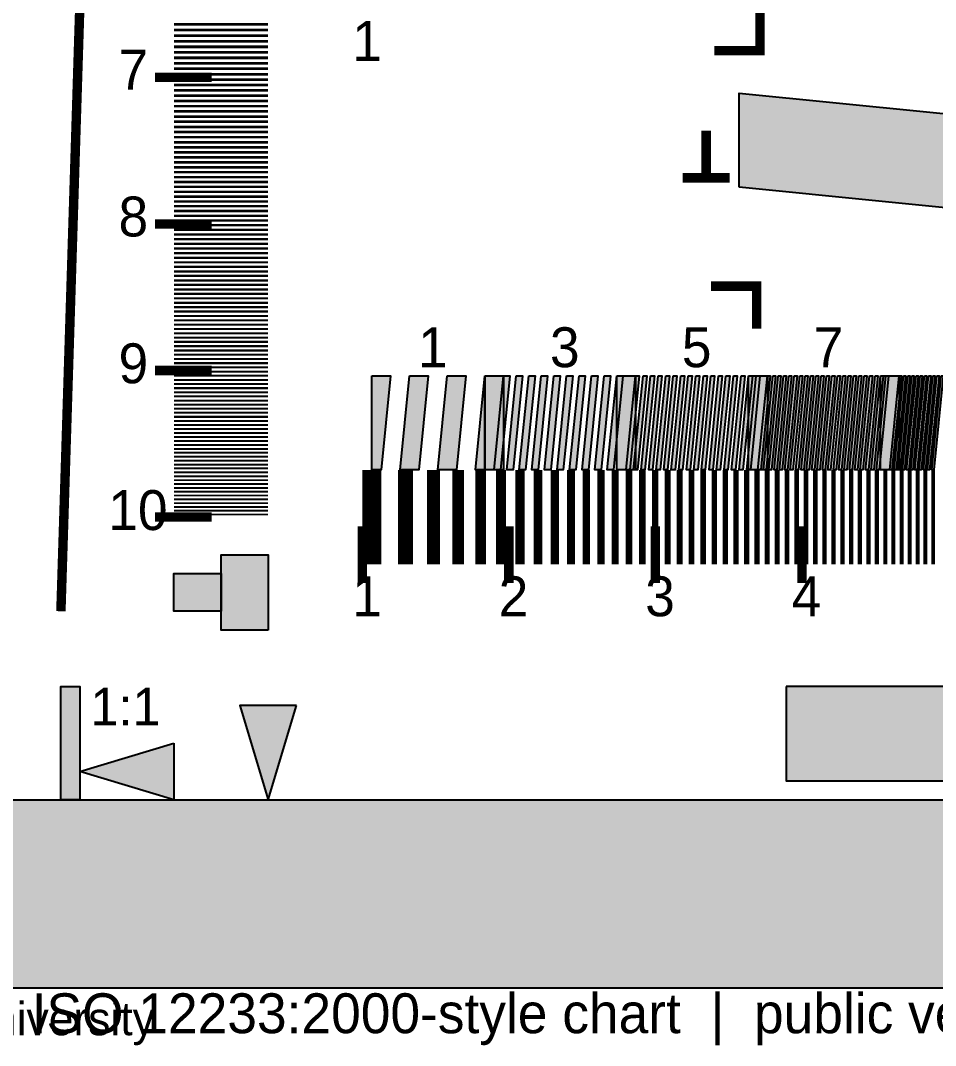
# Model space of a CAD drawing. Header units: millimetres. Extents: x 0 to 791, y 0 to 492.
# Drawn here: x 183 to 377.2, y 0 to 217.5 of the extents above; entities that cross this region are included whole.
import ezdxf

# ---------------------------------------------------------------- set-up
doc = ezdxf.new("R2010")
doc.units = ezdxf.units.MM
for name, color, linetype in [('FRAME', 7, 'Continuous'), ('LABELS', 7, 'Continuous'), ('PERIPHERY', 7, 'Continuous'), ('SFR', 7, 'Continuous')]:
    doc.layers.add(name, color=color, linetype=linetype)

msp = doc.modelspace()

# ---------------------------------------------------------------- hatches: boundary and pattern name
at = {"layer": 'FRAME', "true_color": 0x000000}
h = msp.add_hatch(color=7, dxfattribs=at)
h.dxf.hatch_style = 1
h.paths.add_polyline_path([(235.56, 88.13), (225.56, 88.13), (225.56, 104.13), (235.56, 104.13), (235.56, 88.13)])
h = msp.add_hatch(color=7, dxfattribs=at)
h.dxf.hatch_style = 1
h.paths.add_polyline_path([(225.56, 92.13), (215.56, 92.13), (215.56, 100.13), (225.56, 100.13), (225.56, 92.13)])
h = msp.add_hatch(color=7, dxfattribs=at)
h.dxf.hatch_style = 1
h.paths.add_polyline_path([(195.56, 52.13), (191.56, 52.13), (191.56, 76.13), (195.56, 76.13), (195.56, 52.13)])
h = msp.add_hatch(color=7, dxfattribs=at)
h.dxf.hatch_style = 1
h.paths.add_polyline_path([(241.56, 72.13), (229.56, 72.13), (235.56, 52.13), (241.56, 72.13)])
h = msp.add_hatch(color=7, dxfattribs=at)
h.dxf.hatch_style = 1
h.paths.add_polyline_path([(215.56, 64.13), (215.56, 52.13), (195.56, 58.13), (215.56, 64.13)])
h = msp.add_hatch(color=7, dxfattribs=at)
h.dxf.hatch_style = 1
h.paths.add_polyline_path([(0, 52.13), (791.12, 52.13), (791.12, 12.13), (0, 12.13), (0, 52.13)])
at = {"layer": 'PERIPHERY', "true_color": 0x000000}
h = msp.add_hatch(color=7, dxfattribs=at)
h.dxf.hatch_style = 1
h.paths.add_polyline_path([(257.56, 142.13), (261.56, 142.13), (259.56, 122.12), (257.56, 122.12), (257.56, 142.13)])
h = msp.add_hatch(color=7, dxfattribs=at)
h.dxf.hatch_style = 1
h.paths.add_polyline_path([(265.56, 142.13), (269.56, 142.13), (267.56, 122.12), (263.56, 122.12), (265.56, 142.13)])
h = msp.add_hatch(color=7, dxfattribs=at)
h.dxf.hatch_style = 1
h.paths.add_polyline_path([(273.56, 142.13), (277.56, 142.13), (275.56, 122.12), (271.56, 122.12), (273.56, 142.13)])
h = msp.add_hatch(color=7, dxfattribs=at)
h.dxf.hatch_style = 1
h.paths.add_polyline_path([(281.56, 142.13), (281.56, 122.12), (279.56, 122.12), (281.56, 142.13)])
h = msp.add_hatch(color=7, dxfattribs=at)
h.dxf.hatch_style = 1
h.paths.add_polyline_path([(281.56, 142.13), (285.56, 142.13), (285.56, 122.12), (281.56, 122.12), (281.56, 142.13)])
h = msp.add_hatch(color=7, dxfattribs=at)
h.dxf.hatch_style = 1
h.paths.add_polyline_path([(285.56, 142.13), (286.89, 142.13), (284.89, 122.12), (283.56, 122.12), (285.56, 142.13)])
h = msp.add_hatch(color=7, dxfattribs=at)
h.dxf.hatch_style = 1
h.paths.add_polyline_path([(288.23, 142.13), (289.56, 142.13), (287.56, 122.12), (286.23, 122.12), (288.23, 142.13)])
h = msp.add_hatch(color=7, dxfattribs=at)
h.dxf.hatch_style = 1
h.paths.add_polyline_path([(290.89, 142.13), (292.23, 142.13), (290.23, 122.12), (288.89, 122.12), (290.89, 142.13)])
h = msp.add_hatch(color=7, dxfattribs=at)
h.dxf.hatch_style = 1
h.paths.add_polyline_path([(293.56, 142.13), (294.89, 142.13), (292.89, 122.12), (291.56, 122.12), (293.56, 142.13)])
h = msp.add_hatch(color=7, dxfattribs=at)
h.dxf.hatch_style = 1
h.paths.add_polyline_path([(296.23, 142.13), (297.56, 142.13), (295.56, 122.12), (294.23, 122.12), (296.23, 142.13)])
h = msp.add_hatch(color=7, dxfattribs=at)
h.dxf.hatch_style = 1
h.paths.add_polyline_path([(298.89, 142.13), (300.23, 142.13), (298.23, 122.12), (296.89, 122.12), (298.89, 142.13)])
h = msp.add_hatch(color=7, dxfattribs=at)
h.dxf.hatch_style = 1
h.paths.add_polyline_path([(301.56, 142.13), (302.89, 142.13), (300.89, 122.12), (299.56, 122.12), (301.56, 142.13)])
h = msp.add_hatch(color=7, dxfattribs=at)
h.dxf.hatch_style = 1
h.paths.add_polyline_path([(304.23, 142.13), (305.56, 142.13), (303.56, 122.12), (302.23, 122.12), (304.23, 142.13)])
h = msp.add_hatch(color=7, dxfattribs=at)
h.dxf.hatch_style = 1
h.paths.add_polyline_path([(306.89, 142.13), (308.23, 142.13), (306.23, 122.12), (304.89, 122.12), (306.89, 142.13)])
h = msp.add_hatch(color=7, dxfattribs=at)
h.dxf.hatch_style = 1
h.paths.add_polyline_path([(309.56, 142.13), (310.89, 142.13), (308.89, 122.12), (307.56, 122.12), (309.56, 142.13)])
h = msp.add_hatch(color=7, dxfattribs=at)
h.dxf.hatch_style = 1
h.paths.add_polyline_path([(309.56, 142.13), (313.56, 142.13), (313.56, 122.12), (309.56, 122.12), (309.56, 142.13)])
h = msp.add_hatch(color=7, dxfattribs=at)
h.dxf.hatch_style = 1
h.paths.add_polyline_path([(313.56, 142.13), (314.36, 142.13), (312.36, 122.12), (311.56, 122.12), (313.56, 142.13)])
h = msp.add_hatch(color=7, dxfattribs=at)
h.dxf.hatch_style = 1
h.paths.add_polyline_path([(315.16, 142.13), (315.96, 142.13), (313.96, 122.12), (313.16, 122.12), (315.16, 142.13)])
h = msp.add_hatch(color=7, dxfattribs=at)
h.dxf.hatch_style = 1
h.paths.add_polyline_path([(316.76, 142.13), (317.56, 142.13), (315.56, 122.12), (314.76, 122.12), (316.76, 142.13)])
h = msp.add_hatch(color=7, dxfattribs=at)
h.dxf.hatch_style = 1
h.paths.add_polyline_path([(318.36, 142.13), (319.16, 142.13), (317.16, 122.12), (316.36, 122.12), (318.36, 142.13)])
h = msp.add_hatch(color=7, dxfattribs=at)
h.dxf.hatch_style = 1
h.paths.add_polyline_path([(319.96, 142.13), (320.76, 142.13), (318.76, 122.12), (317.96, 122.12), (319.96, 142.13)])
h = msp.add_hatch(color=7, dxfattribs=at)
h.dxf.hatch_style = 1
h.paths.add_polyline_path([(321.56, 142.13), (322.36, 142.13), (320.36, 122.12), (319.56, 122.12), (321.56, 142.13)])
h = msp.add_hatch(color=7, dxfattribs=at)
h.dxf.hatch_style = 1
h.paths.add_polyline_path([(323.16, 142.13), (323.96, 142.13), (321.96, 122.12), (321.16, 122.12), (323.16, 142.13)])
h = msp.add_hatch(color=7, dxfattribs=at)
h.dxf.hatch_style = 1
h.paths.add_polyline_path([(324.76, 142.13), (325.56, 142.13), (323.56, 122.12), (322.76, 122.12), (324.76, 142.13)])
h = msp.add_hatch(color=7, dxfattribs=at)
h.dxf.hatch_style = 1
h.paths.add_polyline_path([(326.36, 142.13), (327.16, 142.13), (325.16, 122.12), (324.36, 122.12), (326.36, 142.13)])
h = msp.add_hatch(color=7, dxfattribs=at)
h.dxf.hatch_style = 1
h.paths.add_polyline_path([(327.96, 142.13), (328.76, 142.13), (326.76, 122.12), (325.96, 122.12), (327.96, 142.13)])
h = msp.add_hatch(color=7, dxfattribs=at)
h.dxf.hatch_style = 1
h.paths.add_polyline_path([(329.56, 142.13), (330.36, 142.13), (328.36, 122.12), (327.56, 122.12), (329.56, 142.13)])
h = msp.add_hatch(color=7, dxfattribs=at)
h.dxf.hatch_style = 1
h.paths.add_polyline_path([(331.16, 142.13), (331.96, 142.13), (329.96, 122.12), (329.16, 122.12), (331.16, 142.13)])
h = msp.add_hatch(color=7, dxfattribs=at)
h.dxf.hatch_style = 1
h.paths.add_polyline_path([(332.76, 142.13), (333.56, 142.13), (331.56, 122.12), (330.76, 122.12), (332.76, 142.13)])
h = msp.add_hatch(color=7, dxfattribs=at)
h.dxf.hatch_style = 1
h.paths.add_polyline_path([(334.36, 142.13), (335.16, 142.13), (333.16, 122.12), (332.36, 122.12), (334.36, 142.13)])
h = msp.add_hatch(color=7, dxfattribs=at)
h.dxf.hatch_style = 1
h.paths.add_polyline_path([(335.96, 142.13), (336.76, 142.13), (334.76, 122.12), (333.96, 122.12), (335.96, 142.13)])
h = msp.add_hatch(color=7, dxfattribs=at)
h.dxf.hatch_style = 1
h.paths.add_polyline_path([(337.56, 142.13), (338.36, 142.13), (336.36, 122.12), (335.56, 122.12), (337.56, 142.13)])
h = msp.add_hatch(color=7, dxfattribs=at)
h.dxf.hatch_style = 1
h.paths.add_polyline_path([(339.16, 142.13), (339.96, 142.13), (337.96, 122.12), (337.16, 122.12), (339.16, 142.13)])
h = msp.add_hatch(color=7, dxfattribs=at)
h.dxf.hatch_style = 1
h.paths.add_polyline_path([(337.56, 142.13), (341.56, 142.13), (341.56, 122.12), (337.56, 122.12), (337.56, 142.13)])
h = msp.add_hatch(color=7, dxfattribs=at)
h.dxf.hatch_style = 1
h.paths.add_polyline_path([(341.56, 142.13), (342.13, 142.13), (340.13, 122.12), (339.56, 122.12), (341.56, 142.13)])
h = msp.add_hatch(color=7, dxfattribs=at)
h.dxf.hatch_style = 1
h.paths.add_polyline_path([(342.7, 142.13), (343.27, 142.13), (341.27, 122.12), (340.7, 122.12), (342.7, 142.13)])
h = msp.add_hatch(color=7, dxfattribs=at)
h.dxf.hatch_style = 1
h.paths.add_polyline_path([(343.85, 142.13), (344.42, 142.13), (342.42, 122.12), (341.85, 122.12), (343.85, 142.13)])
h = msp.add_hatch(color=7, dxfattribs=at)
h.dxf.hatch_style = 1
h.paths.add_polyline_path([(344.99, 142.13), (345.56, 142.13), (343.56, 122.12), (342.99, 122.12), (344.99, 142.13)])
h = msp.add_hatch(color=7, dxfattribs=at)
h.dxf.hatch_style = 1
h.paths.add_polyline_path([(346.13, 142.13), (346.7, 142.13), (344.7, 122.12), (344.13, 122.12), (346.13, 142.13)])
h = msp.add_hatch(color=7, dxfattribs=at)
h.dxf.hatch_style = 1
h.paths.add_polyline_path([(347.27, 142.13), (347.85, 142.13), (345.85, 122.12), (345.27, 122.12), (347.27, 142.13)])
h = msp.add_hatch(color=7, dxfattribs=at)
h.dxf.hatch_style = 1
h.paths.add_polyline_path([(348.42, 142.13), (348.99, 142.13), (346.99, 122.12), (346.42, 122.12), (348.42, 142.13)])
h = msp.add_hatch(color=7, dxfattribs=at)
h.dxf.hatch_style = 1
h.paths.add_polyline_path([(349.56, 142.13), (350.13, 142.13), (348.13, 122.12), (347.56, 122.12), (349.56, 142.13)])
h = msp.add_hatch(color=7, dxfattribs=at)
h.dxf.hatch_style = 1
h.paths.add_polyline_path([(350.7, 142.13), (351.27, 142.13), (349.27, 122.12), (348.7, 122.12), (350.7, 142.13)])
h = msp.add_hatch(color=7, dxfattribs=at)
h.dxf.hatch_style = 1
h.paths.add_polyline_path([(351.85, 142.13), (352.42, 142.13), (350.42, 122.12), (349.85, 122.12), (351.85, 142.13)])
h = msp.add_hatch(color=7, dxfattribs=at)
h.dxf.hatch_style = 1
h.paths.add_polyline_path([(352.99, 142.13), (353.56, 142.13), (351.56, 122.12), (350.99, 122.12), (352.99, 142.13)])
h = msp.add_hatch(color=7, dxfattribs=at)
h.dxf.hatch_style = 1
h.paths.add_polyline_path([(354.13, 142.13), (354.7, 142.13), (352.7, 122.12), (352.13, 122.12), (354.13, 142.13)])
h = msp.add_hatch(color=7, dxfattribs=at)
h.dxf.hatch_style = 1
h.paths.add_polyline_path([(355.27, 142.13), (355.85, 142.13), (353.85, 122.12), (353.27, 122.12), (355.27, 142.13)])
h = msp.add_hatch(color=7, dxfattribs=at)
h.dxf.hatch_style = 1
h.paths.add_polyline_path([(356.42, 142.13), (356.99, 142.13), (354.99, 122.12), (354.42, 122.12), (356.42, 142.13)])
h = msp.add_hatch(color=7, dxfattribs=at)
h.dxf.hatch_style = 1
h.paths.add_polyline_path([(357.56, 142.13), (358.13, 142.13), (356.13, 122.12), (355.56, 122.12), (357.56, 142.13)])
h = msp.add_hatch(color=7, dxfattribs=at)
h.dxf.hatch_style = 1
h.paths.add_polyline_path([(358.7, 142.13), (359.27, 142.13), (357.27, 122.12), (356.7, 122.12), (358.7, 142.13)])
h = msp.add_hatch(color=7, dxfattribs=at)
h.dxf.hatch_style = 1
h.paths.add_polyline_path([(359.84, 142.13), (360.42, 142.13), (358.42, 122.12), (357.85, 122.12), (359.84, 142.13)])
h = msp.add_hatch(color=7, dxfattribs=at)
h.dxf.hatch_style = 1
h.paths.add_polyline_path([(360.99, 142.13), (361.56, 142.13), (359.56, 122.12), (358.99, 122.12), (360.99, 142.13)])
h = msp.add_hatch(color=7, dxfattribs=at)
h.dxf.hatch_style = 1
h.paths.add_polyline_path([(362.13, 142.13), (362.7, 142.13), (360.7, 122.12), (360.13, 122.12), (362.13, 142.13)])
h = msp.add_hatch(color=7, dxfattribs=at)
h.dxf.hatch_style = 1
h.paths.add_polyline_path([(363.27, 142.13), (363.84, 142.13), (361.84, 122.12), (361.27, 122.12), (363.27, 142.13)])
h = msp.add_hatch(color=7, dxfattribs=at)
h.dxf.hatch_style = 1
h.paths.add_polyline_path([(364.42, 142.13), (364.99, 142.13), (362.99, 122.12), (362.42, 122.12), (364.42, 142.13)])
h = msp.add_hatch(color=7, dxfattribs=at)
h.dxf.hatch_style = 1
h.paths.add_polyline_path([(365.56, 142.13), (366.13, 142.13), (364.13, 122.12), (363.56, 122.12), (365.56, 142.13)])
h = msp.add_hatch(color=7, dxfattribs=at)
h.dxf.hatch_style = 1
h.paths.add_polyline_path([(366.7, 142.13), (367.27, 142.13), (365.27, 122.12), (364.7, 122.12), (366.7, 142.13)])
h = msp.add_hatch(color=7, dxfattribs=at)
h.dxf.hatch_style = 1
h.paths.add_polyline_path([(365.56, 142.13), (369.56, 142.13), (369.56, 122.12), (365.56, 122.12), (365.56, 142.13)])
h = msp.add_hatch(color=7, dxfattribs=at)
h.dxf.hatch_style = 1
h.paths.add_polyline_path([(369.56, 142.13), (370, 142.13), (368, 122.12), (367.56, 122.12), (369.56, 142.13)])
h = msp.add_hatch(color=7, dxfattribs=at)
h.dxf.hatch_style = 1
h.paths.add_polyline_path([(370.45, 142.13), (370.89, 142.13), (368.89, 122.12), (368.45, 122.12), (370.45, 142.13)])
h = msp.add_hatch(color=7, dxfattribs=at)
h.dxf.hatch_style = 1
h.paths.add_polyline_path([(371.34, 142.13), (371.78, 142.13), (369.78, 122.12), (369.34, 122.12), (371.34, 142.13)])
h = msp.add_hatch(color=7, dxfattribs=at)
h.dxf.hatch_style = 1
h.paths.add_polyline_path([(372.23, 142.13), (372.67, 142.13), (370.67, 122.12), (370.23, 122.12), (372.23, 142.13)])
h = msp.add_hatch(color=7, dxfattribs=at)
h.dxf.hatch_style = 1
h.paths.add_polyline_path([(373.12, 142.13), (373.56, 142.13), (371.56, 122.12), (371.12, 122.12), (373.12, 142.13)])
h = msp.add_hatch(color=7, dxfattribs=at)
h.dxf.hatch_style = 1
h.paths.add_polyline_path([(374, 142.13), (374.45, 142.13), (372.45, 122.12), (372, 122.12), (374, 142.13)])
h = msp.add_hatch(color=7, dxfattribs=at)
h.dxf.hatch_style = 1
h.paths.add_polyline_path([(374.89, 142.13), (375.34, 142.13), (373.34, 122.12), (372.89, 122.12), (374.89, 142.13)])
h = msp.add_hatch(color=7, dxfattribs=at)
h.dxf.hatch_style = 1
h.paths.add_polyline_path([(375.78, 142.13), (376.23, 142.13), (374.23, 122.12), (373.78, 122.12), (375.78, 142.13)])
h = msp.add_hatch(color=7, dxfattribs=at)
h.dxf.hatch_style = 1
h.paths.add_polyline_path([(376.67, 142.13), (377.11, 142.13), (375.11, 122.12), (374.67, 122.12), (376.67, 142.13)])
h = msp.add_hatch(color=7, dxfattribs=at)
h.dxf.hatch_style = 1
h.paths.add_polyline_path([(377.56, 142.13), (378, 142.13), (376, 122.12), (375.56, 122.12), (377.56, 142.13)])
h = msp.add_hatch(color=7, dxfattribs=at)
h.dxf.hatch_style = 1
h.paths.add_polyline_path([(378.45, 142.13), (378.89, 142.13), (376.89, 122.12), (376.45, 122.12), (378.45, 142.13)])
h = msp.add_hatch(color=7, dxfattribs=at)
h.dxf.hatch_style = 1
h.paths.add_polyline_path([(345.56, 76.13), (345.56, 56.13), (405.56, 56.13), (405.56, 76.13), (345.56, 76.13)])
at = {"layer": 'SFR', "true_color": 0x000000}
h = msp.add_hatch(color=7, dxfattribs=at)
h.dxf.hatch_style = 1
h.paths.add_polyline_path([(335.56, 182.12), (335.56, 202.13), (455.56, 190.13), (455.56, 170.12), (335.56, 182.12)])

# ---------------------------------------------------------------- linework, layer by layer
at = {"layer": 'FRAME', "color": 250}
for points in [[(235.56, 88.13), (225.56, 88.13), (225.56, 104.13), (235.56, 104.13), (235.56, 88.13)], [(225.56, 92.13), (215.56, 92.13), (215.56, 100.13), (225.56, 100.13), (225.56, 92.13)], [(195.56, 52.13), (191.56, 52.13), (191.56, 76.13), (195.56, 76.13), (195.56, 52.13)], [(241.56, 72.13), (229.56, 72.13), (235.56, 52.13), (241.56, 72.13)], [(215.56, 64.13), (215.56, 52.13), (195.56, 58.13), (215.56, 64.13)], [(0, 52.13), (791.12, 52.13), (791.12, 12.13), (0, 12.13), (0, 52.13)]]:
    msp.add_lwpolyline(points, close=True, dxfattribs=at)
at = {"layer": 'FRAME', "color": 250, "true_color": 0x000000}
for points in [[(235.56, 88.13), (235.56, 104.13), (225.56, 104.13)], [(225.56, 104.13), (225.56, 88.13), (235.56, 88.13)], [(225.56, 92.13), (225.56, 100.13), (215.56, 100.13)], [(215.56, 100.13), (215.56, 92.13), (225.56, 92.13)], [(195.56, 52.13), (195.56, 76.13), (191.56, 76.13)], [(191.56, 76.13), (191.56, 52.13), (195.56, 52.13)], [(241.56, 72.13), (229.56, 72.13), (235.56, 52.13)], [(195.56, 58.13), (215.56, 52.13), (215.56, 64.13)], [(0, 52.13), (0, 12.13), (791.12, 12.13)], [(791.12, 12.13), (791.12, 52.13), (0, 52.13)]]:
    msp.add_solid(points, dxfattribs=at)
at = {"layer": 'PERIPHERY', "color": 250, "lineweight": 35}
for points, const_width in [([(201.56, 412.12), (191.56, 92.13)], 2), ([(235.56, 216.72), (215.56, 216.72)], 0.603), ([(235.56, 215.52), (215.56, 215.52)], 0.6), ([(235.56, 214.32), (215.56, 214.32)], 0.597), ([(235.56, 213.13), (215.56, 213.13)], 0.593), ([(235.56, 211.95), (215.56, 211.95)], 0.59), ([(235.56, 210.78), (215.56, 210.78)], 0.587), ([(235.56, 209.61), (215.56, 209.61)], 0.583), ([(235.56, 208.44), (215.56, 208.44)], 0.58), ([(235.56, 207.29), (215.56, 207.29)], 0.577), ([(223.56, 205.46), (211.56, 205.46)], 2), ([(235.56, 206.13), (215.56, 206.13)], 0.574), ([(235.56, 204.99), (215.56, 204.99)], 0.571), ([(235.56, 203.85), (215.56, 203.85)], 0.568), ([(235.56, 202.72), (215.56, 202.72)], 0.565), ([(235.56, 201.59), (215.56, 201.59)], 0.562), ([(235.56, 200.47), (215.56, 200.47)], 0.559), ([(235.56, 199.35), (215.56, 199.35)], 0.557), ([(235.56, 198.24), (215.56, 198.24)], 0.554), ([(235.56, 197.14), (215.56, 197.14)], 0.551), ([(235.56, 196.04), (215.56, 196.04)], 0.548), ([(235.56, 194.94), (215.56, 194.94)], 0.546), ([(235.56, 193.85), (215.56, 193.85)], 0.543), ([(235.56, 192.77), (215.56, 192.77)], 0.541), ([(235.56, 191.69), (215.56, 191.69)], 0.538), ([(235.56, 190.62), (215.56, 190.62)], 0.536), ([(235.56, 189.55), (215.56, 189.55)], 0.533), ([(235.56, 188.49), (215.56, 188.49)], 0.531), ([(235.56, 187.43), (215.56, 187.43)], 0.528), ([(235.56, 186.37), (215.56, 186.37)], 0.526), ([(235.56, 185.32), (215.56, 185.32)], 0.524), ([(235.56, 184.28), (215.56, 184.28)], 0.521), ([(235.56, 183.24), (215.56, 183.24)], 0.519), ([(235.56, 182.2), (215.56, 182.2)], 0.517), ([(235.56, 181.17), (215.56, 181.17)], 0.515), ([(235.56, 180.14), (215.56, 180.14)], 0.512), ([(235.56, 179.12), (215.56, 179.12)], 0.51), ([(235.56, 178.1), (215.56, 178.1)], 0.508), ([(235.56, 177.09), (215.56, 177.09)], 0.506), ([(235.56, 176.08), (215.56, 176.08)], 0.504), ([(223.56, 174.35), (211.56, 174.35)], 2), ([(235.56, 175.07), (215.56, 175.07)], 0.502), ([(235.56, 174.07), (215.56, 174.07)], 0.5), ([(235.56, 173.07), (215.56, 173.07)], 0.498), ([(235.56, 172.08), (215.56, 172.08)], 0.496), ([(235.56, 171.09), (215.56, 171.09)], 0.494), ([(235.56, 170.1), (215.56, 170.1)], 0.492), ([(235.56, 169.12), (215.56, 169.12)], 0.49), ([(235.56, 168.14), (215.56, 168.14)], 0.488), ([(235.56, 167.17), (215.56, 167.17)], 0.486), ([(235.56, 166.2), (215.56, 166.2)], 0.485), ([(235.56, 165.23), (215.56, 165.23)], 0.483), ([(235.56, 164.26), (215.56, 164.26)], 0.481), ([(235.56, 163.31), (215.56, 163.31)], 0.479), ([(235.56, 162.35), (215.56, 162.35)], 0.477), ([(235.56, 161.4), (215.56, 161.4)], 0.476), ([(235.56, 160.45), (215.56, 160.45)], 0.474), ([(235.56, 159.5), (215.56, 159.5)], 0.472), ([(235.56, 158.56), (215.56, 158.56)], 0.471), ([(235.56, 157.62), (215.56, 157.62)], 0.469), ([(235.56, 156.68), (215.56, 156.68)], 0.467), ([(235.56, 155.75), (215.56, 155.75)], 0.466), ([(235.56, 154.82), (215.56, 154.82)], 0.464), ([(235.56, 153.89), (215.56, 153.89)], 0.462), ([(235.56, 152.97), (215.56, 152.97)], 0.461), ([(235.56, 152.05), (215.56, 152.05)], 0.459), ([(235.56, 151.13), (215.56, 151.13)], 0.458), ([(235.56, 150.22), (215.56, 150.22)], 0.456), ([(235.56, 149.31), (215.56, 149.31)], 0.455), ([(235.56, 148.4), (215.56, 148.4)], 0.453), ([(235.56, 147.49), (215.56, 147.49)], 0.452), ([(235.56, 146.59), (215.56, 146.59)], 0.45), ([(235.56, 145.69), (215.56, 145.69)], 0.449), ([(223.56, 143.24), (211.56, 143.24)], 2), ([(235.56, 144.8), (215.56, 144.8)], 0.447), ([(235.56, 143.9), (215.56, 143.9)], 0.446), ([(235.56, 143.01), (215.56, 143.01)], 0.444), ([(235.56, 142.13), (215.56, 142.13)], 0.443), ([(235.56, 141.24), (215.56, 141.24)], 0.442), ([(235.56, 140.36), (215.56, 140.36)], 0.44), ([(235.56, 139.48), (215.56, 139.48)], 0.439), ([(235.56, 138.6), (215.56, 138.6)], 0.438), ([(235.56, 137.73), (215.56, 137.73)], 0.436), ([(235.56, 136.86), (215.56, 136.86)], 0.435), ([(235.56, 135.99), (215.56, 135.99)], 0.434), ([(235.56, 135.12), (215.56, 135.12)], 0.432), ([(235.56, 134.26), (215.56, 134.26)], 0.431), ([(235.56, 133.4), (215.56, 133.4)], 0.43), ([(235.56, 132.54), (215.56, 132.54)], 0.428), ([(235.56, 131.69), (215.56, 131.69)], 0.427), ([(235.56, 130.83), (215.56, 130.83)], 0.426), ([(235.56, 129.98), (215.56, 129.98)], 0.425), ([(235.56, 129.14), (215.56, 129.14)], 0.423), ([(235.56, 128.29), (215.56, 128.29)], 0.422), ([(235.56, 127.45), (215.56, 127.45)], 0.421), ([(235.56, 126.6), (215.56, 126.6)], 0.42), ([(235.56, 125.77), (215.56, 125.77)], 0.419), ([(235.56, 124.93), (215.56, 124.93)], 0.417), ([(235.56, 124.1), (215.56, 124.1)], 0.416), ([(257.56, 122.12), (257.56, 102.12)], 4), ([(235.56, 123.27), (215.56, 123.27)], 0.415), ([(235.56, 122.44), (215.56, 122.44)], 0.414), ([(264.71, 122.12), (264.71, 102.12)], 3.22), ([(270.68, 122.12), (270.68, 102.12)], 2.77), ([(275.92, 122.12), (275.92, 102.12)], 2.48), ([(280.65, 122.12), (280.65, 102.12)], 2.26), ([(285, 122.12), (285, 102.12)], 2.09), ([(289.04, 122.12), (289.04, 102.12)], 1.96), ([(292.84, 122.12), (292.84, 102.12)], 1.84), ([(296.43, 122.12), (296.43, 102.12)], 1.75), ([(299.85, 122.12), (299.85, 102.12)], 1.67), ([(303.12, 122.12), (303.12, 102.12)], 1.6), ([(306.25, 122.12), (306.25, 102.12)], 1.54), ([(309.26, 122.12), (309.26, 102.12)], 1.48), ([(312.17, 122.12), (312.17, 102.12)], 1.43), ([(314.99, 122.12), (314.99, 102.12)], 1.39), ([(317.72, 122.12), (317.72, 102.12)], 1.34), ([(320.37, 122.12), (320.37, 102.12)], 1.31), ([(322.94, 122.12), (322.94, 102.12)], 1.27), ([(325.46, 122.12), (325.46, 102.12)], 1.24), ([(327.9, 122.12), (327.9, 102.12)], 1.21), ([(330.3, 122.12), (330.3, 102.12)], 1.18), ([(332.64, 122.12), (332.64, 102.12)], 1.16), ([(334.92, 122.12), (334.92, 102.12)], 1.13), ([(337.17, 122.12), (337.17, 102.12)], 1.11), ([(339.36, 122.12), (339.36, 102.12)], 1.09), ([(341.52, 122.12), (341.52, 102.12)], 1.07), ([(343.64, 122.12), (343.64, 102.12)], 1.05), ([(345.71, 122.12), (345.71, 102.12)], 1.03), ([(347.76, 122.12), (347.76, 102.12)], 1.01), ([(349.77, 122.12), (349.77, 102.12)], 0.997), ([(351.75, 122.12), (351.75, 102.12)], 0.981), ([(353.69, 122.12), (353.69, 102.12)], 0.966), ([(355.61, 122.12), (355.61, 102.12)], 0.952), ([(357.5, 122.12), (357.5, 102.12)], 0.939), ([(359.37, 122.12), (359.37, 102.12)], 0.926), ([(361.21, 122.12), (361.21, 102.12)], 0.913), ([(363.02, 122.12), (363.02, 102.12)], 0.901), ([(364.81, 122.12), (364.81, 102.12)], 0.889), ([(366.58, 122.12), (366.58, 102.12)], 0.878), ([(368.32, 122.12), (368.32, 102.12)], 0.868), ([(370.05, 122.12), (370.05, 102.12)], 0.857), ([(371.75, 122.12), (371.75, 102.12)], 0.847), ([(373.44, 122.12), (373.44, 102.12)], 0.838), ([(375.1, 122.12), (375.1, 102.12)], 0.828), ([(376.75, 122.12), (376.75, 102.12)], 0.819), ([(235.56, 121.61), (215.56, 121.61)], 0.413), ([(235.56, 120.79), (215.56, 120.79)], 0.412), ([(235.56, 119.96), (215.56, 119.96)], 0.411), ([(235.56, 119.14), (215.56, 119.14)], 0.41), ([(235.56, 118.32), (215.56, 118.32)], 0.408), ([(235.56, 117.51), (215.56, 117.51)], 0.407), ([(235.56, 116.7), (215.56, 116.7)], 0.406), ([(235.56, 115.88), (215.56, 115.88)], 0.405), ([(235.56, 115.07), (215.56, 115.07)], 0.404), ([(235.56, 114.27), (215.56, 114.27)], 0.403), ([(235.56, 113.46), (215.56, 113.46)], 0.402), ([(223.56, 112.13), (211.56, 112.13)], 2), ([(235.56, 112.66), (215.56, 112.66)], 0.401), ([(255.56, 110.13), (255.56, 98.13)], 2), ([(286.67, 110.13), (286.67, 98.13)], 2), ([(317.78, 110.13), (317.78, 98.13)], 2), ([(348.89, 110.13), (348.89, 98.13)], 2)]:
    msp.add_lwpolyline(points, dxfattribs=dict(at, const_width=const_width))
at = {"layer": 'PERIPHERY', "color": 250}
for points in [[(257.56, 142.13), (261.56, 142.13), (259.56, 122.12), (257.56, 122.12), (257.56, 142.13)], [(265.56, 142.13), (269.56, 142.13), (267.56, 122.12), (263.56, 122.12), (265.56, 142.13)], [(273.56, 142.13), (277.56, 142.13), (275.56, 122.12), (271.56, 122.12), (273.56, 142.13)], [(281.56, 142.13), (281.56, 122.12), (279.56, 122.12), (281.56, 142.13)], [(281.56, 142.13), (285.56, 142.13), (285.56, 122.12), (281.56, 122.12), (281.56, 142.13)], [(285.56, 142.13), (286.89, 142.13), (284.89, 122.12), (283.56, 122.12), (285.56, 142.13)], [(288.23, 142.13), (289.56, 142.13), (287.56, 122.12), (286.23, 122.12), (288.23, 142.13)], [(290.89, 142.13), (292.23, 142.13), (290.23, 122.12), (288.89, 122.12), (290.89, 142.13)], [(293.56, 142.13), (294.89, 142.13), (292.89, 122.12), (291.56, 122.12), (293.56, 142.13)], [(296.23, 142.13), (297.56, 142.13), (295.56, 122.12), (294.23, 122.12), (296.23, 142.13)], [(298.89, 142.13), (300.23, 142.13), (298.23, 122.12), (296.89, 122.12), (298.89, 142.13)], [(301.56, 142.13), (302.89, 142.13), (300.89, 122.12), (299.56, 122.12), (301.56, 142.13)], [(304.23, 142.13), (305.56, 142.13), (303.56, 122.12), (302.23, 122.12), (304.23, 142.13)], [(306.89, 142.13), (308.23, 142.13), (306.23, 122.12), (304.89, 122.12), (306.89, 142.13)], [(309.56, 142.13), (310.89, 142.13), (308.89, 122.12), (307.56, 122.12), (309.56, 142.13)], [(309.56, 142.13), (313.56, 142.13), (313.56, 122.12), (309.56, 122.12), (309.56, 142.13)], [(313.56, 142.13), (314.36, 142.13), (312.36, 122.12), (311.56, 122.12), (313.56, 142.13)], [(315.16, 142.13), (315.96, 142.13), (313.96, 122.12), (313.16, 122.12), (315.16, 142.13)], [(316.76, 142.13), (317.56, 142.13), (315.56, 122.12), (314.76, 122.12), (316.76, 142.13)], [(318.36, 142.13), (319.16, 142.13), (317.16, 122.12), (316.36, 122.12), (318.36, 142.13)], [(319.96, 142.13), (320.76, 142.13), (318.76, 122.12), (317.96, 122.12), (319.96, 142.13)], [(321.56, 142.13), (322.36, 142.13), (320.36, 122.12), (319.56, 122.12), (321.56, 142.13)], [(323.16, 142.13), (323.96, 142.13), (321.96, 122.12), (321.16, 122.12), (323.16, 142.13)], [(324.76, 142.13), (325.56, 142.13), (323.56, 122.12), (322.76, 122.12), (324.76, 142.13)], [(326.36, 142.13), (327.16, 142.13), (325.16, 122.12), (324.36, 122.12), (326.36, 142.13)], [(327.96, 142.13), (328.76, 142.13), (326.76, 122.12), (325.96, 122.12), (327.96, 142.13)], [(329.56, 142.13), (330.36, 142.13), (328.36, 122.12), (327.56, 122.12), (329.56, 142.13)], [(331.16, 142.13), (331.96, 142.13), (329.96, 122.12), (329.16, 122.12), (331.16, 142.13)], [(332.76, 142.13), (333.56, 142.13), (331.56, 122.12), (330.76, 122.12), (332.76, 142.13)], [(334.36, 142.13), (335.16, 142.13), (333.16, 122.12), (332.36, 122.12), (334.36, 142.13)], [(335.96, 142.13), (336.76, 142.13), (334.76, 122.12), (333.96, 122.12), (335.96, 142.13)], [(337.56, 142.13), (338.36, 142.13), (336.36, 122.12), (335.56, 122.12), (337.56, 142.13)], [(339.16, 142.13), (339.96, 142.13), (337.96, 122.12), (337.16, 122.12), (339.16, 142.13)], [(337.56, 142.13), (341.56, 142.13), (341.56, 122.12), (337.56, 122.12), (337.56, 142.13)], [(341.56, 142.13), (342.13, 142.13), (340.13, 122.12), (339.56, 122.12), (341.56, 142.13)], [(342.7, 142.13), (343.27, 142.13), (341.27, 122.12), (340.7, 122.12), (342.7, 142.13)], [(343.85, 142.13), (344.42, 142.13), (342.42, 122.12), (341.85, 122.12), (343.85, 142.13)], [(344.99, 142.13), (345.56, 142.13), (343.56, 122.12), (342.99, 122.12), (344.99, 142.13)], [(346.13, 142.13), (346.7, 142.13), (344.7, 122.12), (344.13, 122.12), (346.13, 142.13)], [(347.27, 142.13), (347.85, 142.13), (345.85, 122.12), (345.27, 122.12), (347.27, 142.13)], [(348.42, 142.13), (348.99, 142.13), (346.99, 122.12), (346.42, 122.12), (348.42, 142.13)], [(349.56, 142.13), (350.13, 142.13), (348.13, 122.12), (347.56, 122.12), (349.56, 142.13)], [(350.7, 142.13), (351.27, 142.13), (349.27, 122.12), (348.7, 122.12), (350.7, 142.13)], [(351.85, 142.13), (352.42, 142.13), (350.42, 122.12), (349.85, 122.12), (351.85, 142.13)], [(352.99, 142.13), (353.56, 142.13), (351.56, 122.12), (350.99, 122.12), (352.99, 142.13)], [(354.13, 142.13), (354.7, 142.13), (352.7, 122.12), (352.13, 122.12), (354.13, 142.13)], [(355.27, 142.13), (355.85, 142.13), (353.85, 122.12), (353.27, 122.12), (355.27, 142.13)], [(356.42, 142.13), (356.99, 142.13), (354.99, 122.12), (354.42, 122.12), (356.42, 142.13)], [(357.56, 142.13), (358.13, 142.13), (356.13, 122.12), (355.56, 122.12), (357.56, 142.13)], [(358.7, 142.13), (359.27, 142.13), (357.27, 122.12), (356.7, 122.12), (358.7, 142.13)], [(359.84, 142.13), (360.42, 142.13), (358.42, 122.12), (357.85, 122.12), (359.84, 142.13)], [(360.99, 142.13), (361.56, 142.13), (359.56, 122.12), (358.99, 122.12), (360.99, 142.13)], [(362.13, 142.13), (362.7, 142.13), (360.7, 122.12), (360.13, 122.12), (362.13, 142.13)], [(363.27, 142.13), (363.84, 142.13), (361.84, 122.12), (361.27, 122.12), (363.27, 142.13)], [(364.42, 142.13), (364.99, 142.13), (362.99, 122.12), (362.42, 122.12), (364.42, 142.13)], [(365.56, 142.13), (366.13, 142.13), (364.13, 122.12), (363.56, 122.12), (365.56, 142.13)], [(366.7, 142.13), (367.27, 142.13), (365.27, 122.12), (364.7, 122.12), (366.7, 142.13)], [(365.56, 142.13), (369.56, 142.13), (369.56, 122.12), (365.56, 122.12), (365.56, 142.13)], [(369.56, 142.13), (370, 142.13), (368, 122.12), (367.56, 122.12), (369.56, 142.13)], [(370.45, 142.13), (370.89, 142.13), (368.89, 122.12), (368.45, 122.12), (370.45, 142.13)], [(371.34, 142.13), (371.78, 142.13), (369.78, 122.12), (369.34, 122.12), (371.34, 142.13)], [(372.23, 142.13), (372.67, 142.13), (370.67, 122.12), (370.23, 122.12), (372.23, 142.13)], [(373.12, 142.13), (373.56, 142.13), (371.56, 122.12), (371.12, 122.12), (373.12, 142.13)], [(374, 142.13), (374.45, 142.13), (372.45, 122.12), (372, 122.12), (374, 142.13)], [(374.89, 142.13), (375.34, 142.13), (373.34, 122.12), (372.89, 122.12), (374.89, 142.13)], [(375.78, 142.13), (376.23, 142.13), (374.23, 122.12), (373.78, 122.12), (375.78, 142.13)], [(376.67, 142.13), (377.11, 142.13), (375.11, 122.12), (374.67, 122.12), (376.67, 142.13)], [(377.56, 142.13), (378, 142.13), (376, 122.12), (375.56, 122.12), (377.56, 142.13)], [(378.45, 142.13), (378.89, 142.13), (376.89, 122.12), (376.45, 122.12), (378.45, 142.13)], [(345.56, 76.13), (345.56, 56.13), (405.56, 56.13), (405.56, 76.13), (345.56, 76.13)]]:
    msp.add_lwpolyline(points, close=True, dxfattribs=at)
at = {"layer": 'PERIPHERY', "color": 250, "true_color": 0x000000}
for points in [[(257.56, 142.13), (257.56, 122.12), (259.56, 122.12)], [(259.56, 122.12), (261.56, 142.13), (257.56, 142.13)], [(265.56, 142.13), (263.56, 122.12), (267.56, 122.12)], [(267.56, 122.12), (269.56, 142.13), (265.56, 142.13)], [(273.56, 142.13), (271.56, 122.12), (275.56, 122.12)], [(275.56, 122.12), (277.56, 142.13), (273.56, 142.13)], [(279.56, 122.12), (281.56, 122.12), (281.56, 142.13)], [(281.56, 142.13), (281.56, 122.12), (285.56, 122.12)], [(285.56, 122.12), (285.56, 142.13), (281.56, 142.13)], [(285.56, 142.13), (283.56, 122.12), (284.89, 122.12)], [(284.89, 122.12), (286.89, 142.13), (285.56, 142.13)], [(288.23, 142.13), (286.23, 122.12), (287.56, 122.12)], [(287.56, 122.12), (289.56, 142.13), (288.23, 142.13)], [(290.89, 142.13), (288.89, 122.12), (290.23, 122.12)], [(290.23, 122.12), (292.23, 142.13), (290.89, 142.13)], [(293.56, 142.13), (291.56, 122.12), (292.89, 122.12)], [(292.89, 122.12), (294.89, 142.13), (293.56, 142.13)], [(296.23, 142.13), (294.23, 122.12), (295.56, 122.12)], [(295.56, 122.12), (297.56, 142.13), (296.23, 142.13)], [(298.89, 142.13), (296.89, 122.12), (298.23, 122.12)], [(298.23, 122.12), (300.23, 142.13), (298.89, 142.13)], [(301.56, 142.13), (299.56, 122.12), (300.89, 122.12)], [(300.89, 122.12), (302.89, 142.13), (301.56, 142.13)], [(304.23, 142.13), (302.23, 122.12), (303.56, 122.12)], [(303.56, 122.12), (305.56, 142.13), (304.23, 142.13)], [(306.89, 142.13), (304.89, 122.12), (306.23, 122.12)], [(306.23, 122.12), (308.23, 142.13), (306.89, 142.13)], [(309.56, 142.13), (307.56, 122.12), (308.89, 122.12)], [(308.89, 122.12), (310.89, 142.13), (309.56, 142.13)], [(309.56, 142.13), (309.56, 122.12), (313.56, 122.12)], [(313.56, 122.12), (313.56, 142.13), (309.56, 142.13)], [(313.56, 142.13), (311.56, 122.12), (312.36, 122.12)], [(312.36, 122.12), (314.36, 142.13), (313.56, 142.13)], [(315.16, 142.13), (313.16, 122.12), (313.96, 122.12)], [(313.96, 122.12), (315.96, 142.13), (315.16, 142.13)], [(316.76, 142.13), (314.76, 122.12), (315.56, 122.12)], [(315.56, 122.12), (317.56, 142.13), (316.76, 142.13)], [(318.36, 142.13), (316.36, 122.12), (317.16, 122.12)], [(317.16, 122.12), (319.16, 142.13), (318.36, 142.13)], [(319.96, 142.13), (317.96, 122.12), (318.76, 122.12)], [(318.76, 122.12), (320.76, 142.13), (319.96, 142.13)], [(321.56, 142.13), (319.56, 122.12), (320.36, 122.12)], [(320.36, 122.12), (322.36, 142.13), (321.56, 142.13)], [(323.16, 142.13), (321.16, 122.12), (321.96, 122.12)], [(321.96, 122.12), (323.96, 142.13), (323.16, 142.13)], [(324.76, 142.13), (322.76, 122.12), (323.56, 122.12)], [(323.56, 122.12), (325.56, 142.13), (324.76, 142.13)], [(326.36, 142.13), (324.36, 122.12), (325.16, 122.12)], [(325.16, 122.12), (327.16, 142.13), (326.36, 142.13)], [(327.96, 142.13), (325.96, 122.12), (326.76, 122.12)], [(326.76, 122.12), (328.76, 142.13), (327.96, 142.13)], [(329.56, 142.13), (327.56, 122.12), (328.36, 122.12)], [(328.36, 122.12), (330.36, 142.13), (329.56, 142.13)], [(331.16, 142.13), (329.16, 122.12), (329.96, 122.12)], [(329.96, 122.12), (331.96, 142.13), (331.16, 142.13)], [(332.76, 142.13), (330.76, 122.12), (331.56, 122.12)], [(331.56, 122.12), (333.56, 142.13), (332.76, 142.13)], [(334.36, 142.13), (332.36, 122.12), (333.16, 122.12)], [(333.16, 122.12), (335.16, 142.13), (334.36, 142.13)], [(335.96, 142.13), (333.96, 122.12), (334.76, 122.12)], [(334.76, 122.12), (336.76, 142.13), (335.96, 142.13)], [(337.56, 142.13), (335.56, 122.12), (336.36, 122.12)], [(336.36, 122.12), (338.36, 142.13), (337.56, 142.13)], [(339.16, 142.13), (337.16, 122.12), (337.96, 122.12)], [(337.56, 142.13), (337.56, 122.12), (341.56, 122.12)], [(341.56, 122.12), (341.56, 142.13), (337.56, 142.13)], [(337.96, 122.12), (339.96, 142.13), (339.16, 142.13)], [(341.56, 142.13), (339.56, 122.12), (340.13, 122.12)], [(340.13, 122.12), (342.13, 142.13), (341.56, 142.13)], [(342.7, 142.13), (340.7, 122.12), (341.27, 122.12)], [(341.27, 122.12), (343.27, 142.13), (342.7, 142.13)], [(343.85, 142.13), (341.85, 122.12), (342.42, 122.12)], [(342.42, 122.12), (344.42, 142.13), (343.85, 142.13)], [(344.99, 142.13), (342.99, 122.12), (343.56, 122.12)], [(343.56, 122.12), (345.56, 142.13), (344.99, 142.13)], [(346.13, 142.13), (344.13, 122.12), (344.7, 122.12)], [(344.7, 122.12), (346.7, 142.13), (346.13, 142.13)], [(347.27, 142.13), (345.27, 122.12), (345.85, 122.12)], [(345.85, 122.12), (347.85, 142.13), (347.27, 142.13)], [(348.42, 142.13), (346.42, 122.12), (346.99, 122.12)], [(346.99, 122.12), (348.99, 142.13), (348.42, 142.13)], [(349.56, 142.13), (347.56, 122.12), (348.13, 122.12)], [(348.13, 122.12), (350.13, 142.13), (349.56, 142.13)], [(350.7, 142.13), (348.7, 122.12), (349.27, 122.12)], [(349.27, 122.12), (351.27, 142.13), (350.7, 142.13)], [(351.85, 142.13), (349.85, 122.12), (350.42, 122.12)], [(350.42, 122.12), (352.42, 142.13), (351.85, 142.13)], [(352.99, 142.13), (350.99, 122.12), (351.56, 122.12)], [(351.56, 122.12), (353.56, 142.13), (352.99, 142.13)], [(354.13, 142.13), (352.13, 122.12), (352.7, 122.12)], [(352.7, 122.12), (354.7, 142.13), (354.13, 142.13)], [(355.27, 142.13), (353.27, 122.12), (353.85, 122.12)], [(353.85, 122.12), (355.85, 142.13), (355.27, 142.13)], [(356.42, 142.13), (354.42, 122.12), (354.99, 122.12)], [(354.99, 122.12), (356.99, 142.13), (356.42, 142.13)], [(357.56, 142.13), (355.56, 122.12), (356.13, 122.12)], [(356.13, 122.12), (358.13, 142.13), (357.56, 142.13)], [(358.7, 142.13), (356.7, 122.12), (357.27, 122.12)], [(357.27, 122.12), (359.27, 142.13), (358.7, 142.13)], [(359.84, 142.13), (357.85, 122.12), (358.42, 122.12)], [(358.42, 122.12), (360.42, 142.13), (359.84, 142.13)], [(360.99, 142.13), (358.99, 122.12), (359.56, 122.12)], [(359.56, 122.12), (361.56, 142.13), (360.99, 142.13)], [(362.13, 142.13), (360.13, 122.12), (360.7, 122.12)], [(360.7, 122.12), (362.7, 142.13), (362.13, 142.13)], [(363.27, 142.13), (361.27, 122.12), (361.84, 122.12)], [(361.84, 122.12), (363.84, 142.13), (363.27, 142.13)], [(364.42, 142.13), (362.42, 122.12), (362.99, 122.12)], [(362.99, 122.12), (364.99, 142.13), (364.42, 142.13)], [(365.56, 142.13), (363.56, 122.12), (364.13, 122.12)], [(364.13, 122.12), (366.13, 142.13), (365.56, 142.13)], [(366.7, 142.13), (364.7, 122.12), (365.27, 122.12)], [(365.27, 122.12), (367.27, 142.13), (366.7, 142.13)], [(365.56, 142.13), (365.56, 122.12), (369.56, 122.12)], [(369.56, 122.12), (369.56, 142.13), (365.56, 142.13)], [(369.56, 142.13), (367.56, 122.12), (368, 122.12)], [(368, 122.12), (370, 142.13), (369.56, 142.13)], [(370.45, 142.13), (368.45, 122.12), (368.89, 122.12)], [(368.89, 122.12), (370.89, 142.13), (370.45, 142.13)], [(371.34, 142.13), (369.34, 122.12), (369.78, 122.12)], [(369.78, 122.12), (371.78, 142.13), (371.34, 142.13)], [(372.23, 142.13), (370.23, 122.12), (370.67, 122.12)], [(370.67, 122.12), (372.67, 142.13), (372.23, 142.13)], [(373.12, 142.13), (371.12, 122.12), (371.56, 122.12)], [(371.56, 122.12), (373.56, 142.13), (373.12, 142.13)], [(374, 142.13), (372, 122.12), (372.45, 122.12)], [(372.45, 122.12), (374.45, 142.13), (374, 142.13)], [(374.89, 142.13), (372.89, 122.12), (373.34, 122.12)], [(373.34, 122.12), (375.34, 142.13), (374.89, 142.13)], [(375.78, 142.13), (373.78, 122.12), (374.23, 122.12)], [(374.23, 122.12), (376.23, 142.13), (375.78, 142.13)], [(376.67, 142.13), (374.67, 122.12), (375.11, 122.12)], [(375.11, 122.12), (377.11, 142.13), (376.67, 142.13)], [(377.56, 142.13), (375.56, 122.12), (376, 122.12)], [(376, 122.12), (378, 142.13), (377.56, 142.13)], [(378.45, 142.13), (376.45, 122.12), (376.89, 122.12)], [(376.89, 122.12), (378.89, 142.13), (378.45, 142.13)], [(405.56, 76.13), (345.56, 76.13), (345.56, 56.13)], [(345.56, 56.13), (405.56, 56.13), (405.56, 76.13)]]:
    msp.add_solid(points, dxfattribs=at)
at = {"layer": 'SFR', "color": 250, "lineweight": 35, "const_width": 2}
for points in [[(340.01, 220.13), (340.01, 211.13), (330.29, 211.13)], [(328.56, 194.13), (328.56, 184.13)], [(323.56, 184.13), (333.56, 184.13)], [(339.29, 152.13), (339.29, 161.13), (329.56, 161.13)]]:
    msp.add_lwpolyline(points, dxfattribs=at)
at = {"layer": 'SFR', "color": 250}
msp.add_lwpolyline([(335.56, 182.12), (335.56, 202.13), (455.56, 190.13), (455.56, 170.12), (335.56, 182.12)], close=True, dxfattribs=at)
at = {"layer": 'SFR', "color": 250, "true_color": 0x000000}
for points in [[(455.56, 190.13), (335.56, 202.13), (335.56, 182.12)], [(335.56, 182.12), (455.56, 170.12), (455.56, 190.13)]]:
    msp.add_solid(points, dxfattribs=at)

# ---------------------------------------------------------------- texts
at = {"layer": 'LABELS', "color": 250}
for s, height, p in [('1', 8.47, (253.39, 208.97)), ('7', 8.47, (203.79, 202.86)), ('8', 8.47, (203.79, 171.69)), ('1', 8.47, (267.39, 143.94)), ('3', 8.47, (295.39, 143.94)), ('5', 8.47, (323.39, 143.94)), ('7', 8.47, (351.39, 143.94)), ('9', 8.47, (203.79, 140.53)), ('10', 8.467, (201.62, 109.37)), ('1', 8.47, (253.39, 91.07)), ('2', 8.47, (284.5, 91.07)), ('3', 8.47, (315.61, 91.07)), ('4', 8.47, (346.72, 91.07)), ('1:1', 8, (197.83, 67.88)), ('ISO 12233:2000-style chart  |  public vector geometry', 8.4667, (185.35, 2.56)), ('Drawn by Stephen H. Westin  ©Cornell University', 7.0556, (4.26, 2.12))]:
    msp.add_text(s, height=height, dxfattribs=at).set_placement(p)

doc.saveas('drawing.dxf')
